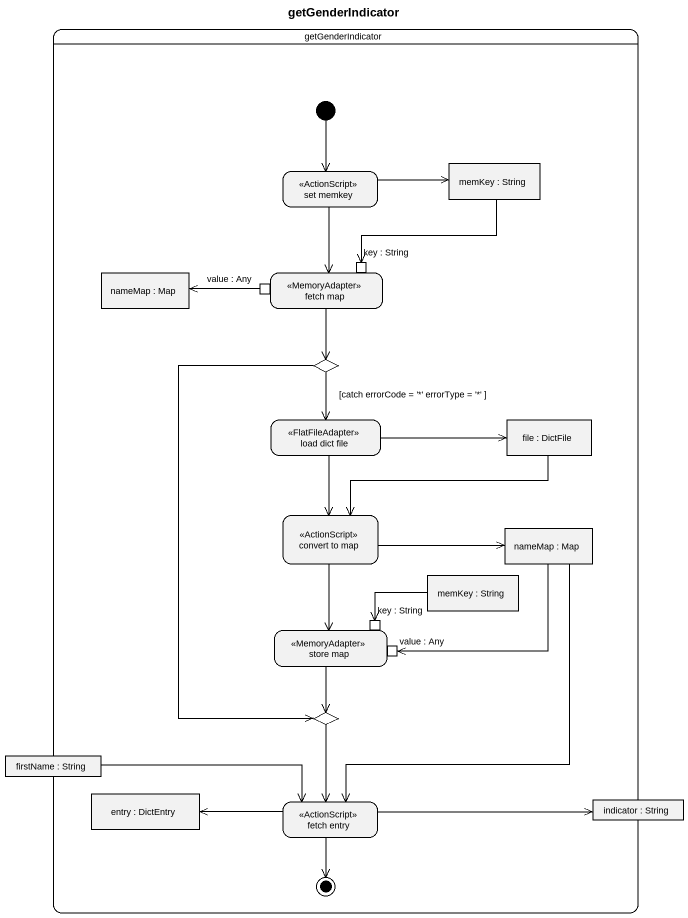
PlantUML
@startuml
title getGenderIndicator
hide empty description
state getGenderIndicator {
  state "set memkey" as set_memkey <<ActionScript>>
  state "memKey : String" as memKey <<object>>
  state "nameMap : Map" as nameMap <<object>>
  state "fetch map" as fetch_map <<MemoryAdapter>> {
    state "key : String" as key_String <<inputPin>>
    state "value : Any" as value_Any <<outputPin>>
  }
  state choice1 <<choice>>
  state "load dict file" as load_dict_file <<FlatFileAdapter>>
  state "file : DictFile" as file_ <<object>>
  state "convert to map" as convert_to_map <<ActionScript>>
  state "nameMap : Map" as nameMap_2 <<object>>
  state "memKey : String" as memKey_2 <<object>>
  state "store map" as store_map <<MemoryAdapter>> {
    state "key : String" as key_String_2 <<inputPin>>
    state "value : Any" as value_Any_2 <<inputPin>>
  }
  state choice2 <<choice>>
  state "firstName : String" as firstName <<object>>
  state "entry : DictEntry" as entry <<object>>
  state "fetch entry" as fetch_entry <<ActionScript>>
  state "indicator : String" as indicator <<object>>
  [*] --> set_memkey
  fetch_entry --> [*]
}
set_memkey -right-> memKey
set_memkey --> fetch_map
memKey --> key_String
fetch_map --> choice1
value_Any -left-> nameMap
choice1 --> load_dict_file : [catch errorCode = '*' errorType = '*' ]
choice1 --> choice2
load_dict_file -right-> file_
load_dict_file --> convert_to_map
file_ -left-> convert_to_map
convert_to_map -right-> nameMap_2
convert_to_map --> store_map
nameMap_2 --> value_Any_2
nameMap_2 --> fetch_entry
memKey_2 -left-> key_String_2
store_map --> choice2
choice2 --> fetch_entry
firstName -right-> fetch_entry
fetch_entry -left-> entry
fetch_entry -right-> indicator
@enduml
